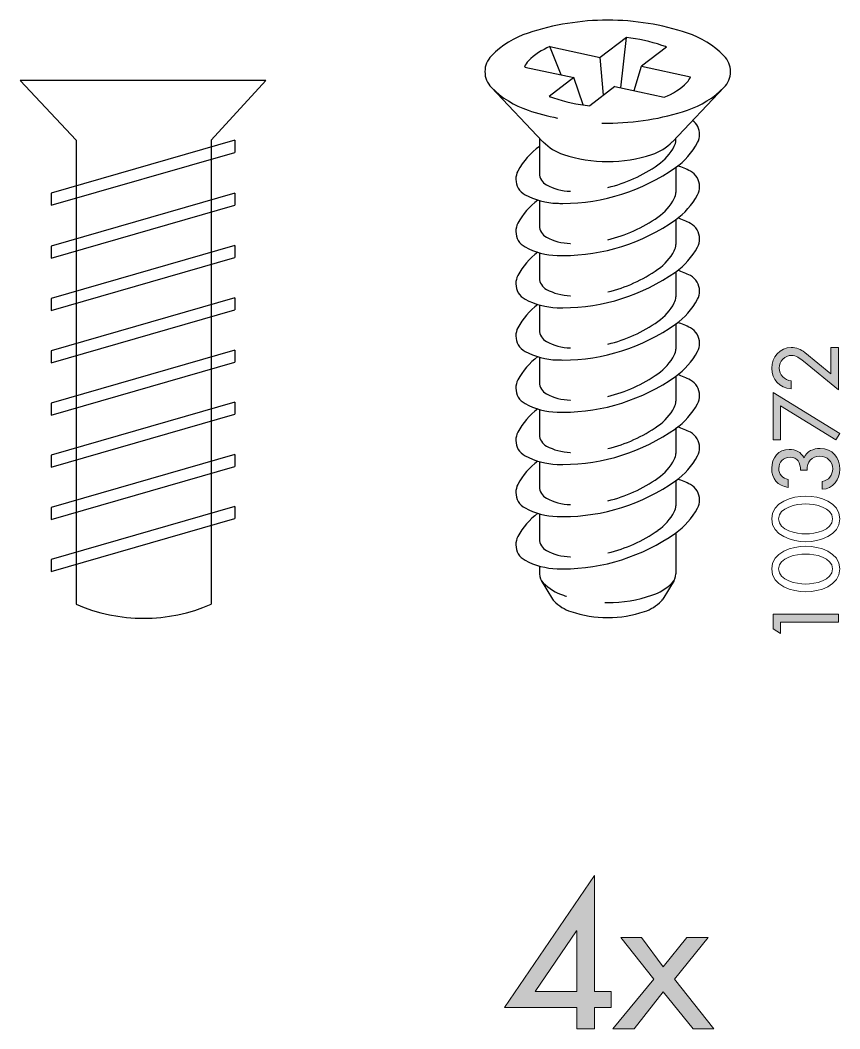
# Model space of a CAD drawing. Header units: inches. Extents: x -1535 to 2339, y 35 to 2700.
# Drawn here: x -62.43 to -35.73, y 358.19 to 391.02 of the extents above; entities that cross this region are included whole.
import ezdxf

# ---------------------------------------------------------------- set-up
doc = ezdxf.new("R2010")
doc.units = ezdxf.units.IN
doc.header["$MEASUREMENT"] = 0
doc.layers.add('Livello 1', color=7, linetype='Continuous')

msp = doc.modelspace()

# ---------------------------------------------------------------- hatches: boundary and pattern name
at = {"layer": 'Livello 1', "true_color": 0xffffff}
h = msp.add_hatch(color=7, dxfattribs=at)
h.dxf.hatch_style = 2
edge = h.paths.add_edge_path()
edge.add_spline(control_points=[(-36.018, 380.367), (-36.018, 380.367), (-35.776, 380.367), (-35.776, 380.367), (-35.776, 380.367), (-35.776, 378.993), (-35.776, 378.993), (-35.776, 378.993), (-36.919, 379.924), (-36.919, 379.924), (-37.026, 380.012), (-37.159, 380.113), (-37.3, 380.113), (-37.523, 380.113), (-37.706, 379.916), (-37.706, 379.696), (-37.706, 379.479), (-37.531, 379.301), (-37.317, 379.286), (-37.317, 379.286), (-37.317, 379.021), (-37.317, 379.021), (-37.695, 379.064), (-37.949, 379.309), (-37.949, 379.696), (-37.949, 380.057), (-37.681, 380.367), (-37.311, 380.367), (-37.153, 380.367), (-36.995, 380.308), (-36.874, 380.21), (-36.874, 380.21), (-36.018, 379.509), (-36.018, 379.509), (-36.018, 379.509), (-36.018, 380.367), (-36.018, 380.367)], knot_values=[0, 0, 0, 0, 1, 1, 1, 2, 2, 2, 3, 3, 3, 4, 4, 4, 5, 5, 5, 6, 6, 6, 7, 7, 7, 8, 8, 8, 9, 9, 9, 10, 10, 10, 11, 11, 11, 12, 12, 12, 12], degree=3, periodic=0)
h = msp.add_hatch(color=7, dxfattribs=at)
h.dxf.hatch_style = 2
h.paths.add_polyline_path([(-37.661, 377.367), (-37.903, 377.367), (-37.903, 378.899), (-35.73, 377.573), (-35.858, 377.367), (-37.661, 378.468)])
h = msp.add_hatch(color=7, dxfattribs=at)
h.dxf.hatch_style = 2
edge = h.paths.add_edge_path()
edge.add_spline(control_points=[(-37.012, 376.379), (-37.012, 376.608), (-37.097, 376.798), (-37.353, 376.798), (-37.568, 376.798), (-37.718, 376.639), (-37.718, 376.428), (-37.718, 376.236), (-37.596, 376.103), (-37.412, 376.075), (-37.412, 376.075), (-37.412, 375.812), (-37.412, 375.812), (-37.762, 375.863), (-37.949, 376.086), (-37.949, 376.436), (-37.949, 376.775), (-37.731, 377.051), (-37.376, 377.051), (-37.167, 377.051), (-36.998, 376.961), (-36.896, 376.78), (-36.797, 376.989), (-36.597, 377.082), (-36.369, 377.082), (-35.97, 377.082), (-35.73, 376.783), (-35.73, 376.402), (-35.73, 376.069), (-35.951, 375.77), (-36.301, 375.753), (-36.301, 375.753), (-36.301, 376.01), (-36.301, 376.01), (-36.092, 376.035), (-35.962, 376.218), (-35.962, 376.422), (-35.962, 376.659), (-36.148, 376.828), (-36.379, 376.828), (-36.65, 376.828), (-36.812, 376.642), (-36.791, 376.379), (-36.791, 376.379), (-37.012, 376.379), (-37.012, 376.379)], knot_values=[0, 0, 0, 0, 1, 1, 1, 2, 2, 2, 3, 3, 3, 4, 4, 4, 5, 5, 5, 6, 6, 6, 7, 7, 7, 8, 8, 8, 9, 9, 9, 10, 10, 10, 11, 11, 11, 12, 12, 12, 13, 13, 13, 14, 14, 14, 15, 15, 15, 15], degree=3, periodic=0)
h = msp.add_hatch(color=7, dxfattribs=at)
h.dxf.hatch_style = 2
h.paths.add_polyline_path([(-37.661, 371.057), (-37.903, 371.204), (-37.903, 371.681), (-35.776, 371.681), (-35.776, 371.426), (-37.661, 371.426)])
h = msp.add_hatch(color=7, dxfattribs=at)
h.dxf.hatch_style = 2
h.paths.add_polyline_path([(-44.294, 359.405), (-45.653, 359.405), (-44.307, 361.38), (-44.294, 361.38)])
h.paths.add_polyline_path([(-43.722, 359.405), (-43.722, 363.178), (-46.656, 358.885), (-44.294, 358.885), (-44.294, 358.186), (-43.722, 358.186), (-43.722, 358.885), (-43.177, 358.885), (-43.177, 359.405)])
h = msp.add_hatch(color=7, dxfattribs=at)
h.dxf.hatch_style = 2
h.paths.add_polyline_path([(-42.859, 361.158), (-42.186, 361.158), (-41.481, 360.199), (-40.713, 361.158), (-40.021, 361.158), (-41.113, 359.799), (-39.837, 358.186), (-40.503, 358.186), (-41.481, 359.393), (-42.427, 358.186), (-43.119, 358.186), (-41.793, 359.799)])

# ---------------------------------------------------------------- linework, layer by layer
at = {"color": 6}
for p, q in [((-62.425, 389.066), (-60.602, 387.113)), ((-54.425, 389.066), (-62.425, 389.066)), ((-54.425, 389.066), (-56.206, 387.113)), ((-55.433, 387.113), (-61.417, 385.388)), ((-60.602, 387.113), (-60.602, 372.007)), ((-56.206, 387.113), (-56.206, 372.007)), ((-55.433, 387.113), (-55.433, 386.721)), ((-61.417, 384.997), (-55.433, 386.721)), ((-61.417, 385.388), (-61.417, 385.388)), ((-61.417, 385.388), (-61.417, 384.997)), ((-55.433, 385.388), (-61.417, 383.663)), ((-55.433, 385.388), (-55.433, 384.997)), ((-61.417, 383.272), (-55.433, 384.997)), ((-55.433, 383.688), (-61.417, 381.963)), ((-61.417, 383.663), (-61.417, 383.272)), ((-55.433, 383.688), (-55.433, 383.297)), ((-61.417, 381.572), (-55.433, 383.297)), ((-55.433, 381.988), (-61.417, 380.264)), ((-61.417, 381.963), (-61.417, 381.572)), ((-55.433, 381.988), (-55.433, 381.597)), ((-61.417, 379.872), (-55.433, 381.597)), ((-55.433, 380.285), (-61.417, 378.561)), ((-55.433, 380.285), (-55.433, 379.894)), ((-61.417, 380.264), (-61.417, 379.872)), ((-61.417, 378.169), (-55.433, 379.894)), ((-55.433, 378.586), (-61.417, 376.861)), ((-61.417, 378.561), (-61.417, 378.169)), ((-55.433, 378.586), (-55.433, 378.194)), ((-61.417, 376.469), (-55.433, 378.194)), ((-55.433, 376.888), (-61.417, 375.164)), ((-61.417, 376.861), (-61.417, 376.469)), ((-55.433, 376.888), (-55.433, 376.497)), ((-61.417, 374.772), (-55.433, 376.497)), ((-55.433, 375.192), (-61.417, 373.467)), ((-61.417, 375.164), (-61.417, 374.772)), ((-55.433, 375.192), (-55.433, 374.8)), ((-61.417, 373.076), (-55.433, 374.8)), ((-61.417, 373.467), (-61.417, 373.076))]:
    msp.add_line(p, q, dxfattribs=at)
msp.add_arc((-58.404, 377.082), 5.53, 246.578, 293.422, dxfattribs=at)
at = {"layer": 'Livello 1', "color": 7, "lineweight": 25, "true_color": 0xffffff}
for p, q in [((-42.682, 390.458), (-43.531, 389.811)), ((-42.865, 388.826), (-42.682, 390.458)), ((-45.172, 390.163), (-43.531, 389.81)), ((-44.811, 389.244), (-45.172, 390.163)), ((-41.373, 390.149), (-42.193, 389.523)), ((-43.426, 388.582), (-43.531, 389.81)), ((-45.994, 389.498), (-44.392, 389.154)), ((-42.424, 388.731), (-42.194, 389.523)), ((-42.193, 389.523), (-40.595, 389.179)), ((-44.392, 389.154), (-45.192, 388.544)), ((-44.086, 388.265), (-44.392, 389.154)), ((-47.088, 388.844), (-45.398, 387.069)), ((-43.054, 388.866), (-43.877, 388.239)), ((-43.054, 388.866), (-41.448, 388.521)), ((-39.493, 388.844), (-41.183, 387.069)), ((-45.511, 387.187), (-45.511, 386.033)), ((-41.071, 386.235), (-41.071, 385.418)), ((-44.511, 385.454), (-44.497, 385.454)), ((-45.511, 385.152), (-45.511, 384.333)), ((-41.071, 384.535), (-41.071, 383.717)), ((-45.511, 383.452), (-45.511, 382.633)), ((-41.071, 382.835), (-41.071, 382.018)), ((-45.511, 381.752), (-45.511, 380.933)), ((-41.071, 381.135), (-41.071, 380.318)), ((-44.511, 380.354), (-44.497, 380.354)), ((-45.511, 380.052), (-45.511, 379.232)), ((-41.071, 379.435), (-41.071, 378.618)), ((-44.511, 378.654), (-44.497, 378.654)), ((-45.511, 378.352), (-45.511, 377.533)), ((-41.071, 377.735), (-41.071, 376.917)), ((-45.511, 376.652), (-45.511, 375.833)), ((-41.071, 376.036), (-41.071, 375.218)), ((-45.511, 374.952), (-45.511, 374.133)), ((-41.071, 374.335), (-41.071, 372.997)), ((-44.511, 373.554), (-44.497, 373.554)), ((-45.511, 373.252), (-45.511, 372.996)), ((-45.453, 372.787), (-45.088, 372.176)), ((-41.128, 372.787), (-41.493, 372.176))]:
    msp.add_line(p, q, dxfattribs=at)
at = {"layer": 'Livello 1', "lineweight": 0}
for p, q in [((-37.903, 371.204), (-37.903, 371.681)), ((-37.903, 371.681), (-35.776, 371.681)), ((-35.776, 371.426), (-37.661, 371.426)), ((-37.661, 371.426), (-37.661, 371.057)), ((-35.776, 371.681), (-35.776, 371.426)), ((-37.661, 371.057), (-37.903, 371.204))]:
    msp.add_line(p, q, dxfattribs=at)
for points in [[(-37.661, 377.367), (-37.903, 377.367), (-37.903, 378.899), (-35.73, 377.573), (-35.858, 377.367), (-37.661, 378.468), (-37.661, 377.367)], [(-43.722, 359.405), (-43.722, 363.178), (-46.656, 358.885), (-44.294, 358.885), (-44.294, 358.186), (-43.722, 358.186), (-43.722, 358.885), (-43.177, 358.885), (-43.177, 359.405), (-43.722, 359.405)], [(-44.294, 359.405), (-45.653, 359.405), (-44.307, 361.38), (-44.294, 361.38), (-44.294, 359.405)], [(-42.859, 361.158), (-42.186, 361.158), (-41.481, 360.199), (-40.713, 361.158), (-40.021, 361.158), (-41.113, 359.799), (-39.837, 358.186), (-40.503, 358.186), (-41.481, 359.393), (-42.427, 358.186), (-43.119, 358.186), (-41.793, 359.799), (-42.859, 361.158)]]:
    msp.add_lwpolyline(points, dxfattribs=at)
at = {"layer": 'Livello 1', "color": 7, "lineweight": 25, "true_color": 0xffffff}
for points in [[(-40.695, 390.603), (-41.533, 390.882), (-42.408, 391.025), (-43.291, 391.025), (-44.172, 391.025), (-45.049, 390.882), (-45.886, 390.603)], [(-47.075, 389.868), (-47.213, 389.731), (-47.29, 389.544), (-47.29, 389.349), (-47.29, 389.155), (-47.213, 388.968), (-47.075, 388.83)], [(-39.506, 388.83), (-39.368, 388.968), (-39.291, 389.155), (-39.291, 389.349), (-39.291, 389.544), (-39.368, 389.731), (-39.506, 389.868)], [(-43.483, 387.676), (-43.419, 387.675), (-43.355, 387.675), (-43.291, 387.675), (-42.408, 387.675), (-41.532, 387.816), (-40.696, 388.095)], [(-40.366, 387.038), (-40.322, 387.12), (-40.299, 387.213), (-40.299, 387.306), (-40.299, 387.485), (-40.383, 387.653), (-40.525, 387.76)], [(-41.121, 386.918), (-41.088, 386.979), (-41.071, 387.048), (-41.071, 387.118), (-41.071, 387.139), (-41.072, 387.16), (-41.076, 387.182)], [(-44.731, 386.653), (-44.266, 386.499), (-43.78, 386.419), (-43.291, 386.419), (-42.801, 386.419), (-42.315, 386.499), (-41.85, 386.653)], [(-44.935, 385.064), (-44.875, 385.061), (-44.813, 385.061), (-44.753, 385.061), (-43.439, 385.061), (-42.158, 385.468), (-41.084, 386.226)], [(-46.215, 386.113), (-46.26, 386.031), (-46.282, 385.938), (-46.282, 385.844), (-46.282, 385.635), (-46.167, 385.442), (-45.983, 385.343)], [(-40.366, 385.337), (-40.322, 385.42), (-40.299, 385.512), (-40.299, 385.606), (-40.299, 385.816), (-40.414, 386.008), (-40.598, 386.108)], [(-46.215, 384.413), (-46.26, 384.331), (-46.282, 384.238), (-46.282, 384.144), (-46.282, 383.935), (-46.167, 383.742), (-45.983, 383.643)], [(-44.935, 383.364), (-44.875, 383.362), (-44.813, 383.361), (-44.753, 383.361), (-43.439, 383.361), (-42.158, 383.767), (-41.084, 384.526)], [(-40.366, 383.637), (-40.322, 383.72), (-40.299, 383.812), (-40.299, 383.906), (-40.299, 384.115), (-40.414, 384.308), (-40.598, 384.408)], [(-46.215, 382.713), (-46.26, 382.63), (-46.282, 382.538), (-46.282, 382.444), (-46.282, 382.235), (-46.167, 382.042), (-45.983, 381.943)], [(-44.935, 381.663), (-44.875, 381.662), (-44.813, 381.661), (-44.753, 381.661), (-43.439, 381.661), (-42.158, 382.068), (-41.084, 382.826)], [(-40.366, 381.938), (-40.322, 382.02), (-40.299, 382.113), (-40.299, 382.206), (-40.299, 382.416), (-40.414, 382.608), (-40.598, 382.707)], [(-46.215, 381.013), (-46.26, 380.93), (-46.282, 380.838), (-46.282, 380.744), (-46.282, 380.535), (-46.167, 380.342), (-45.983, 380.243)], [(-44.935, 379.964), (-44.875, 379.962), (-44.813, 379.961), (-44.753, 379.961), (-43.439, 379.961), (-42.158, 380.368), (-41.084, 381.125)], [(-40.366, 380.237), (-40.322, 380.32), (-40.299, 380.412), (-40.299, 380.507), (-40.299, 380.716), (-40.414, 380.908), (-40.598, 381.008)], [(-46.215, 379.313), (-46.26, 379.231), (-46.282, 379.138), (-46.282, 379.044), (-46.282, 378.834), (-46.167, 378.642), (-45.983, 378.543)], [(-44.935, 378.264), (-44.875, 378.262), (-44.813, 378.261), (-44.753, 378.261), (-43.439, 378.261), (-42.158, 378.668), (-41.084, 379.425)], [(-40.366, 378.538), (-40.322, 378.62), (-40.299, 378.712), (-40.299, 378.806), (-40.299, 379.016), (-40.414, 379.208), (-40.598, 379.308)], [(-44.935, 376.564), (-44.875, 376.562), (-44.813, 376.561), (-44.753, 376.561), (-43.439, 376.561), (-42.158, 376.968), (-41.084, 377.725)], [(-46.215, 377.613), (-46.26, 377.53), (-46.282, 377.438), (-46.282, 377.344), (-46.282, 377.135), (-46.167, 376.942), (-45.983, 376.843)], [(-40.366, 376.838), (-40.322, 376.92), (-40.299, 377.012), (-40.299, 377.106), (-40.299, 377.316), (-40.414, 377.509), (-40.598, 377.607)], [(-44.935, 374.864), (-44.875, 374.862), (-44.813, 374.862), (-44.753, 374.862), (-43.439, 374.862), (-42.158, 375.268), (-41.084, 376.026)], [(-46.215, 375.913), (-46.26, 375.83), (-46.282, 375.738), (-46.282, 375.644), (-46.282, 375.435), (-46.167, 375.242), (-45.983, 375.143)], [(-40.366, 375.138), (-40.322, 375.22), (-40.299, 375.313), (-40.299, 375.407), (-40.299, 375.616), (-40.414, 375.808), (-40.598, 375.907)], [(-46.215, 374.213), (-46.26, 374.13), (-46.282, 374.038), (-46.282, 373.944), (-46.282, 373.735), (-46.167, 373.542), (-45.983, 373.443)], [(-44.935, 373.164), (-44.875, 373.162), (-44.813, 373.161), (-44.753, 373.161), (-43.439, 373.161), (-42.158, 373.568), (-41.084, 374.325)], [(-43.384, 372.067), (-43.353, 372.067), (-43.322, 372.067), (-43.291, 372.067), (-42.801, 372.067), (-42.315, 372.145), (-41.85, 372.3)], [(-44.488, 371.771), (-44.102, 371.642), (-43.698, 371.577), (-43.291, 371.577), (-42.884, 371.577), (-42.479, 371.642), (-42.094, 371.771)]]:
    msp.add_open_spline(points, degree=3, knots=[0, 0, 0, 0, 1, 1, 1, 2, 2, 2, 2], dxfattribs=at)
for points in [[(-45.886, 390.603), (-46.334, 390.455), (-46.741, 390.202), (-47.075, 389.868)], [(-41.522, 390.204), (-41.898, 390.33), (-42.288, 390.415), (-42.682, 390.458)], [(-39.506, 389.868), (-39.84, 390.202), (-40.247, 390.455), (-40.695, 390.603)], [(-45.172, 390.163), (-45.433, 390.059), (-45.671, 389.903), (-45.871, 389.703)], [(-41.373, 390.149), (-41.423, 390.169), (-41.472, 390.188), (-41.522, 390.204)], [(-45.87, 389.704), (-45.928, 389.646), (-45.97, 389.576), (-45.995, 389.498)], [(-40.711, 388.996), (-40.66, 389.048), (-40.62, 389.11), (-40.595, 389.179)], [(-47.075, 388.83), (-46.741, 388.496), (-46.334, 388.245), (-45.886, 388.095)], [(-41.448, 388.521), (-41.172, 388.625), (-40.92, 388.787), (-40.711, 388.996)], [(-40.695, 388.095), (-40.247, 388.245), (-39.84, 388.496), (-39.506, 388.83)], [(-45.192, 388.544), (-45.148, 388.526), (-45.104, 388.509), (-45.059, 388.495)], [(-45.059, 388.495), (-44.676, 388.367), (-44.279, 388.281), (-43.877, 388.239)], [(-45.886, 388.095), (-45.571, 387.991), (-45.251, 387.905), (-44.926, 387.839)], [(-45.511, 386.915), (-45.803, 386.705), (-46.045, 386.431), (-46.215, 386.113)], [(-45.391, 387.062), (-45.206, 386.877), (-44.979, 386.737), (-44.731, 386.653)], [(-41.85, 386.653), (-41.602, 386.737), (-41.375, 386.877), (-41.19, 387.062)], [(-41.654, 386.316), (-41.432, 386.473), (-41.25, 386.679), (-41.121, 386.918)], [(-41.084, 386.226), (-40.785, 386.437), (-40.539, 386.715), (-40.366, 387.038)], [(-43.291, 385.579), (-42.703, 385.717), (-42.147, 385.968), (-41.654, 386.316)], [(-40.598, 386.108), (-40.73, 386.178), (-40.868, 386.236), (-41.01, 386.281)], [(-45.511, 386.032), (-45.511, 385.878), (-45.425, 385.734), (-45.288, 385.661)], [(-45.288, 385.661), (-45.048, 385.532), (-44.782, 385.461), (-44.511, 385.454)], [(-45.983, 385.343), (-45.66, 385.17), (-45.302, 385.074), (-44.935, 385.064)], [(-41.654, 384.616), (-41.432, 384.772), (-41.25, 384.979), (-41.121, 385.218)], [(-41.121, 385.218), (-41.088, 385.279), (-41.071, 385.348), (-41.071, 385.418)], [(-41.084, 384.526), (-40.785, 384.737), (-40.539, 385.015), (-40.366, 385.337)], [(-45.571, 385.17), (-45.837, 384.966), (-46.056, 384.708), (-46.215, 384.413)], [(-43.291, 383.878), (-42.703, 384.017), (-42.147, 384.267), (-41.654, 384.616)], [(-40.598, 384.408), (-40.73, 384.478), (-40.868, 384.536), (-41.01, 384.58)], [(-45.511, 384.332), (-45.511, 384.178), (-45.425, 384.034), (-45.288, 383.961)], [(-45.288, 383.961), (-45.048, 383.832), (-44.782, 383.761), (-44.511, 383.754)], [(-45.983, 383.643), (-45.66, 383.47), (-45.302, 383.374), (-44.935, 383.364)], [(-44.511, 383.754), (-44.506, 383.754), (-44.501, 383.754), (-44.497, 383.753)], [(-41.121, 383.518), (-41.088, 383.58), (-41.071, 383.648), (-41.071, 383.717)], [(-41.084, 382.826), (-40.785, 383.037), (-40.539, 383.315), (-40.366, 383.638)], [(-45.571, 383.47), (-45.837, 383.266), (-46.056, 383.008), (-46.215, 382.713)], [(-41.654, 382.916), (-41.432, 383.072), (-41.25, 383.278), (-41.121, 383.518)], [(-43.291, 382.178), (-42.703, 382.317), (-42.147, 382.567), (-41.654, 382.916)], [(-45.511, 382.633), (-45.511, 382.477), (-45.425, 382.335), (-45.288, 382.261)], [(-40.598, 382.707), (-40.73, 382.778), (-40.868, 382.836), (-41.01, 382.88)], [(-45.288, 382.261), (-45.048, 382.133), (-44.782, 382.061), (-44.511, 382.054)], [(-45.983, 381.943), (-45.66, 381.77), (-45.302, 381.674), (-44.935, 381.663)], [(-44.511, 382.054), (-44.506, 382.053), (-44.501, 382.053), (-44.497, 382.053)], [(-41.121, 381.818), (-41.088, 381.88), (-41.071, 381.948), (-41.071, 382.017)], [(-41.084, 381.126), (-40.785, 381.337), (-40.539, 381.615), (-40.366, 381.938)], [(-45.571, 381.77), (-45.837, 381.566), (-46.056, 381.308), (-46.215, 381.013)], [(-41.654, 381.215), (-41.432, 381.373), (-41.25, 381.579), (-41.121, 381.818)], [(-45.511, 380.933), (-45.511, 380.777), (-45.425, 380.635), (-45.288, 380.561)], [(-43.291, 380.478), (-42.703, 380.617), (-42.147, 380.868), (-41.654, 381.216)], [(-40.598, 381.008), (-40.73, 381.078), (-40.868, 381.136), (-41.01, 381.18)], [(-45.288, 380.561), (-45.048, 380.433), (-44.782, 380.362), (-44.511, 380.354)], [(-41.121, 380.118), (-41.088, 380.179), (-41.071, 380.248), (-41.071, 380.318)], [(-45.571, 380.07), (-45.837, 379.866), (-46.056, 379.608), (-46.215, 379.313)], [(-45.983, 380.243), (-45.66, 380.07), (-45.302, 379.974), (-44.935, 379.964)], [(-41.654, 379.516), (-41.432, 379.673), (-41.25, 379.879), (-41.121, 380.118)], [(-41.084, 379.425), (-40.785, 379.637), (-40.539, 379.915), (-40.366, 380.237)], [(-43.291, 378.778), (-42.703, 378.917), (-42.147, 379.168), (-41.654, 379.516)], [(-40.598, 379.308), (-40.73, 379.378), (-40.868, 379.436), (-41.01, 379.481)], [(-45.511, 379.233), (-45.511, 379.078), (-45.425, 378.934), (-45.288, 378.861)], [(-45.288, 378.861), (-45.048, 378.732), (-44.782, 378.661), (-44.511, 378.654)], [(-45.571, 378.37), (-45.837, 378.167), (-46.056, 377.908), (-46.215, 377.613)], [(-45.983, 378.543), (-45.66, 378.37), (-45.302, 378.274), (-44.935, 378.263)], [(-41.654, 377.816), (-41.432, 377.972), (-41.25, 378.179), (-41.121, 378.418)], [(-41.121, 378.418), (-41.088, 378.48), (-41.071, 378.548), (-41.071, 378.618)], [(-41.084, 377.726), (-40.785, 377.937), (-40.539, 378.215), (-40.366, 378.537)], [(-43.291, 377.078), (-42.703, 377.217), (-42.147, 377.467), (-41.654, 377.816)], [(-40.598, 377.607), (-40.73, 377.678), (-40.868, 377.736), (-41.01, 377.78)], [(-45.511, 377.533), (-45.511, 377.377), (-45.425, 377.234), (-45.288, 377.161)], [(-45.288, 377.161), (-45.048, 377.033), (-44.782, 376.962), (-44.511, 376.954)], [(-45.571, 376.67), (-45.837, 376.466), (-46.056, 376.208), (-46.215, 375.913)], [(-45.983, 376.843), (-45.66, 376.67), (-45.302, 376.574), (-44.935, 376.564)], [(-44.511, 376.954), (-44.506, 376.954), (-44.501, 376.953), (-44.497, 376.953)], [(-41.654, 376.116), (-41.432, 376.272), (-41.25, 376.478), (-41.121, 376.718)], [(-41.121, 376.718), (-41.088, 376.78), (-41.071, 376.848), (-41.071, 376.917)], [(-41.084, 376.026), (-40.785, 376.237), (-40.539, 376.515), (-40.366, 376.838)], [(-43.291, 375.378), (-42.703, 375.518), (-42.147, 375.768), (-41.654, 376.116)], [(-40.598, 375.907), (-40.73, 375.978), (-40.868, 376.035), (-41.01, 376.08)], [(-45.511, 375.833), (-45.511, 375.677), (-45.425, 375.535), (-45.288, 375.461)], [(-45.288, 375.461), (-45.048, 375.333), (-44.782, 375.262), (-44.511, 375.254)], [(-45.983, 375.143), (-45.66, 374.97), (-45.302, 374.874), (-44.935, 374.864)], [(-44.511, 375.254), (-44.506, 375.254), (-44.501, 375.254), (-44.497, 375.254)], [(-41.121, 375.018), (-41.088, 375.079), (-41.071, 375.148), (-41.071, 375.217)], [(-41.084, 374.325), (-40.785, 374.537), (-40.539, 374.814), (-40.366, 375.138)], [(-45.571, 374.97), (-45.837, 374.766), (-46.056, 374.508), (-46.215, 374.213)], [(-41.654, 374.416), (-41.432, 374.573), (-41.25, 374.779), (-41.121, 375.018)], [(-43.291, 373.678), (-42.703, 373.817), (-42.147, 374.068), (-41.654, 374.415)], [(-45.511, 374.133), (-45.511, 373.977), (-45.425, 373.835), (-45.288, 373.761)], [(-45.288, 373.761), (-45.048, 373.633), (-44.782, 373.562), (-44.511, 373.554)], [(-45.983, 373.443), (-45.66, 373.27), (-45.302, 373.174), (-44.935, 373.164)], [(-45.511, 372.996), (-45.511, 372.888), (-45.467, 372.784), (-45.391, 372.708)], [(-41.19, 372.708), (-41.114, 372.785), (-41.071, 372.888), (-41.071, 372.996)], [(-45.391, 372.708), (-45.206, 372.523), (-44.979, 372.383), (-44.731, 372.3)], [(-41.85, 372.3), (-41.602, 372.383), (-41.375, 372.523), (-41.19, 372.708)], [(-45.088, 372.176), (-45.074, 372.152), (-45.057, 372.13), (-45.037, 372.11)], [(-45.037, 372.11), (-44.883, 371.956), (-44.695, 371.84), (-44.488, 371.771)], [(-44.731, 372.3), (-44.698, 372.289), (-44.665, 372.279), (-44.633, 372.269)], [(-42.094, 371.771), (-41.886, 371.84), (-41.699, 371.956), (-41.544, 372.11)], [(-41.544, 372.11), (-41.524, 372.13), (-41.507, 372.152), (-41.493, 372.176)]]:
    msp.add_open_spline(points, degree=3, dxfattribs=at)
at = {"layer": 'Livello 1', "lineweight": 0}
for points, knots in [([(-36.018, 380.367), (-36.018, 380.367), (-35.776, 380.367), (-35.776, 380.367), (-35.776, 380.367), (-35.776, 378.993), (-35.776, 378.993), (-35.776, 378.993), (-36.919, 379.924), (-36.919, 379.924), (-37.026, 380.012), (-37.159, 380.113), (-37.3, 380.113), (-37.523, 380.113), (-37.706, 379.916), (-37.706, 379.696), (-37.706, 379.479), (-37.531, 379.301), (-37.317, 379.286), (-37.317, 379.286), (-37.317, 379.021), (-37.317, 379.021), (-37.695, 379.064), (-37.949, 379.309), (-37.949, 379.696), (-37.949, 380.057), (-37.681, 380.367), (-37.311, 380.367), (-37.153, 380.367), (-36.995, 380.308), (-36.874, 380.21), (-36.874, 380.21), (-36.018, 379.509), (-36.018, 379.509), (-36.018, 379.509), (-36.018, 380.367), (-36.018, 380.367)], [0, 0, 0, 0, 1, 1, 1, 2, 2, 2, 3, 3, 3, 4, 4, 4, 5, 5, 5, 6, 6, 6, 7, 7, 7, 8, 8, 8, 9, 9, 9, 10, 10, 10, 11, 11, 11, 12, 12, 12, 12]), ([(-37.012, 376.379), (-37.012, 376.608), (-37.097, 376.798), (-37.353, 376.798), (-37.568, 376.798), (-37.718, 376.639), (-37.718, 376.428), (-37.718, 376.236), (-37.596, 376.103), (-37.412, 376.075), (-37.412, 376.075), (-37.412, 375.812), (-37.412, 375.812), (-37.762, 375.863), (-37.949, 376.086), (-37.949, 376.436), (-37.949, 376.775), (-37.731, 377.051), (-37.376, 377.051), (-37.167, 377.051), (-36.998, 376.961), (-36.896, 376.78), (-36.797, 376.989), (-36.597, 377.082), (-36.369, 377.082), (-35.97, 377.082), (-35.73, 376.783), (-35.73, 376.402), (-35.73, 376.069), (-35.951, 375.77), (-36.301, 375.753), (-36.301, 375.753), (-36.301, 376.01), (-36.301, 376.01), (-36.092, 376.035), (-35.962, 376.218), (-35.962, 376.422), (-35.962, 376.659), (-36.148, 376.828), (-36.379, 376.828), (-36.65, 376.828), (-36.812, 376.642), (-36.791, 376.379), (-36.791, 376.379), (-37.012, 376.379), (-37.012, 376.379)], [0, 0, 0, 0, 1, 1, 1, 2, 2, 2, 3, 3, 3, 4, 4, 4, 5, 5, 5, 6, 6, 6, 7, 7, 7, 8, 8, 8, 9, 9, 9, 10, 10, 10, 11, 11, 11, 12, 12, 12, 13, 13, 13, 14, 14, 14, 15, 15, 15, 15]), ([(-35.73, 374.788), (-35.73, 375.335), (-36.405, 375.53), (-36.84, 375.53), (-37.277, 375.53), (-37.949, 375.338), (-37.949, 374.788), (-37.949, 374.238), (-37.277, 374.045), (-36.84, 374.045), (-36.405, 374.045), (-35.73, 374.241), (-35.73, 374.788)], [0, 0, 0, 0, 1, 1, 1, 2, 2, 2, 3, 3, 3, 4, 4, 4, 4]), ([(-37.723, 374.788), (-37.723, 375.169), (-37.136, 375.276), (-36.842, 375.276), (-36.549, 375.276), (-35.967, 375.169), (-35.967, 374.788), (-35.967, 374.407), (-36.549, 374.3), (-36.842, 374.3), (-37.136, 374.3), (-37.723, 374.407), (-37.723, 374.788)], [0, 0, 0, 0, 1, 1, 1, 2, 2, 2, 3, 3, 3, 4, 4, 4, 4]), ([(-35.73, 373.157), (-35.73, 373.705), (-36.405, 373.899), (-36.84, 373.899), (-37.277, 373.899), (-37.949, 373.707), (-37.949, 373.157), (-37.949, 372.606), (-37.277, 372.415), (-36.84, 372.415), (-36.405, 372.415), (-35.73, 372.609), (-35.73, 373.157)], [0, 0, 0, 0, 1, 1, 1, 2, 2, 2, 3, 3, 3, 4, 4, 4, 4]), ([(-37.723, 373.157), (-37.723, 373.538), (-37.136, 373.645), (-36.842, 373.645), (-36.549, 373.645), (-35.967, 373.538), (-35.967, 373.157), (-35.967, 372.776), (-36.549, 372.668), (-36.842, 372.668), (-37.136, 372.668), (-37.723, 372.776), (-37.723, 373.157)], [0, 0, 0, 0, 1, 1, 1, 2, 2, 2, 3, 3, 3, 4, 4, 4, 4])]:
    msp.add_open_spline(points, degree=3, knots=knots, dxfattribs=at)

doc.saveas('drawing.dxf')
